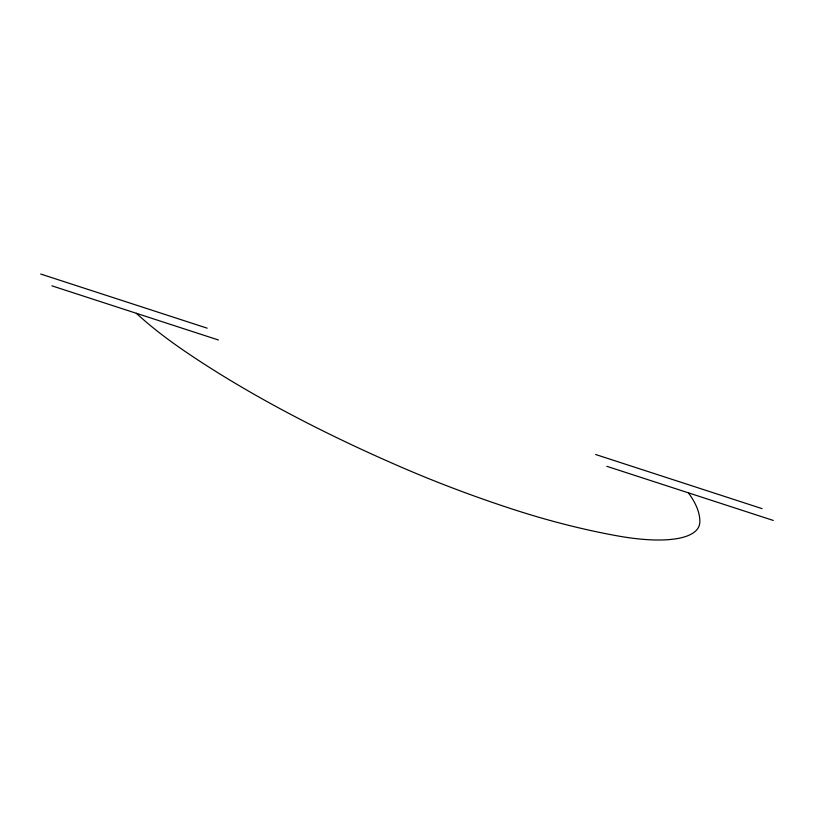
<?xml version="1.0" encoding="UTF-8"?>
<svg xmlns="http://www.w3.org/2000/svg" width="814" height="814" viewBox="0 0 814 814"><rect width="100%" height="100%" fill="white"/><g stroke="black" fill="none" stroke-linecap="round" stroke-linejoin="round"><path stroke-width="1.22" d="M40.7 274.033L207.173 328.174M595.624 454.497L762.097 508.638M51.903 285.836L218.376 339.977M606.827 466.31L773.3 520.451M136.335 313.298A408.363 125.509 17.8 0 0 183.435 350.274A616.931 189.621 17.8 0 0 404.619 468.589A408.363 125.509 17.8 0 0 513.451 509.452A260.745 80.138 17.8 0 0 618.101 535.988A123.647 38.004 17.8 0 0 699.816 522.212A260.745 80.138 17.8 0 0 688.369 492.826"/></g></svg>
